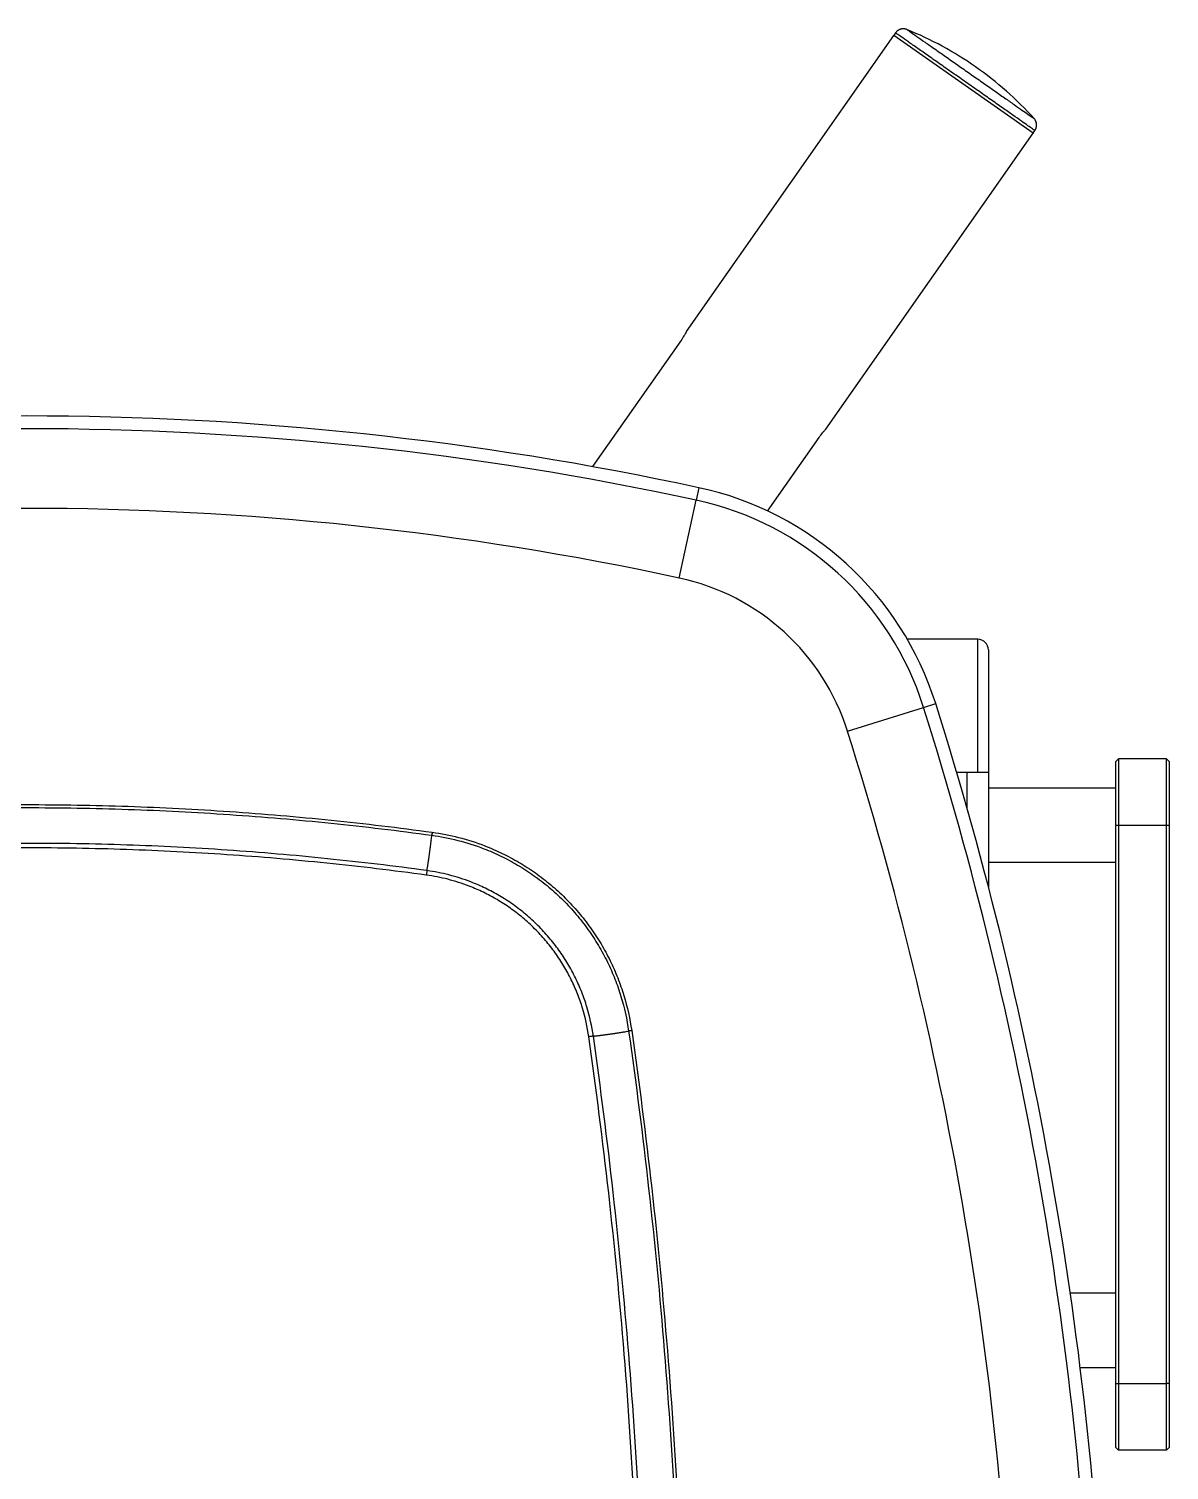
# Model space of a CAD drawing. Extents: x 3485972 to 3601240, y -625657 to -591207.
# Drawn here: x 3498978 to 3499264.5, y -607692.5 to -607330.4 of the extents above; entities that cross this region are included whole.
import ezdxf

# ---------------------------------------------------------------- set-up
doc = ezdxf.new("R2010")
doc.units = 0
doc.header["$LTSCALE"] = 6
doc.header["$MEASUREMENT"] = 0
doc.layers.add('medical equipment', color=171, linetype='CONTINUOUS', lineweight=25)

msp = doc.modelspace()

# ---------------------------------------------------------------- linework, layer by layer
at = {"layer": 'medical equipment'}
for p, q in [((3499143.23, -607406.46), (3499195.33, -607332.05)), ((3499195.78, -607331.41), (3499195.33, -607332.05)), ((3499230.35, -607356.57), (3499195.33, -607332.05)), ((3499198.65, -607330.56), (3499198.56, -607330.52)), ((3499178.25, -607430.98), (3499230.35, -607356.57)), ((3499230.35, -607356.57), (3499230.8, -607355.93)), ((3499230.8, -607355.93), (3499230.85, -607355.84)), ((3499141.83, -607408.74), (3499119.68, -607440.38)), ((3499163.65, -607451.53), (3499176.58, -607433.07)), ((3499146.35, -607445.67), (3499145.67, -607448.8)), ((3499141.45, -607468.36), (3499145.67, -607448.8)), ((3499216.45, -607483.75), (3499198.75, -607483.75)), ((3499216.45, -607517.14), (3499216.45, -607483.75)), ((3499219.12, -607486.42), (3499219.12, -607517.14)), ((3499183.74, -607506.88), (3499202.83, -607500.86)), ((3499202.83, -607500.86), (3499205.88, -607499.89)), ((3499251.85, -607513.8), (3499251.18, -607514.47)), ((3499251.18, -607530.5), (3499251.18, -607514.47)), ((3499263.87, -607513.8), (3499251.85, -607513.8)), ((3499251.85, -607513.8), (3499251.85, -607530.5)), ((3499263.87, -607530.5), (3499263.87, -607513.8)), ((3499264.54, -607514.47), (3499263.87, -607513.8)), ((3499264.54, -607514.47), (3499264.54, -607530.5)), ((3499211.01, -607517.14), (3499211.14, -607517.14)), ((3499211.14, -607517.14), (3499213.78, -607517.14)), ((3499213.78, -607517.14), (3499216.45, -607517.14)), ((3499213.78, -607526.26), (3499213.78, -607517.14)), ((3499216.45, -607517.14), (3499219.12, -607517.14)), ((3499219.12, -607517.14), (3499219.12, -607545.92)), ((3499251.18, -607521.15), (3499219.12, -607521.15)), ((3499251.18, -607670.77), (3499251.18, -607530.5)), ((3499251.85, -607530.5), (3499251.18, -607530.5)), ((3499263.87, -607530.5), (3499251.85, -607530.5)), ((3499251.85, -607530.5), (3499251.85, -607670.77)), ((3499263.87, -607670.77), (3499263.87, -607530.5)), ((3499264.54, -607530.5), (3499263.87, -607530.5)), ((3499264.54, -607530.5), (3499264.54, -607670.77)), ((3499079.28, -607532.99), (3499079.28, -607532.96)), ((3499078.06, -607541.87), (3499078.11, -607541.6)), ((3499251.18, -607539.85), (3499219.12, -607539.85)), ((3499077.89, -607543), (3499077.89, -607542.96)), ((3499128.73, -607582.2), (3499128.76, -607582.2)), ((3499118.72, -607583.61), (3499118.76, -607583.6)), ((3499119.86, -607583.47), (3499120.13, -607583.43)), ((3499251.18, -607648.06), (3499239.69, -607648.06)), ((3499251.18, -607666.76), (3499242.19, -607666.76)), ((3499251.18, -607686.8), (3499251.18, -607670.77)), ((3499251.18, -607670.77), (3499251.85, -607670.77)), ((3499251.85, -607670.77), (3499263.87, -607670.77)), ((3499251.85, -607670.77), (3499251.85, -607687.46)), ((3499263.87, -607687.46), (3499263.87, -607670.77)), ((3499264.54, -607670.77), (3499263.87, -607670.77)), ((3499264.54, -607670.77), (3499264.54, -607686.8)), ((3499251.85, -607687.46), (3499251.18, -607686.8)), ((3499264.54, -607686.8), (3499263.87, -607687.46)), ((3499263.87, -607687.46), (3499251.85, -607687.46))]:
    msp.add_line(p, q, dxfattribs=at)
for centre, radius, start, end in [((3499199.61, -607334.36), 4.83, 139.5936, 142.3383), ((3499197.4, -607332.4), 1.88, 136.2927, 141.7153), ((3499197.57, -607332.54), 2.1, 133.2406, 136.4569), ((3499199.65, -607335.14), 5.43, 129.4984, 130.4946), ((3499197.78, -607332.87), 2.49, 127.2336, 129.6452), ((3499197.56, -607332.51), 2.07, 125.2376, 128.3295), ((3499197.73, -607332.76), 2.37, 122.477, 125.1419), ((3499197.82, -607332.91), 2.55, 119.7281, 122.1898), ((3499197.75, -607332.8), 2.42, 117.0647, 119.6877), ((3499197.74, -607332.76), 2.37, 114.5394, 117.2327), ((3499197.75, -607332.79), 2.41, 111.8105, 114.466), ((3499197.76, -607332.81), 2.43, 109.1836, 111.8227), ((3499197.75, -607332.8), 2.42, 106.4688, 109.1211), ((3499197.75, -607332.8), 2.42, 103.8543, 106.5097), ((3499197.75, -607332.81), 2.42, 101.142, 103.7865), ((3499197.75, -607332.81), 2.43, 98.5387, 101.1752), ((3499197.75, -607332.81), 2.43, 95.8287, 98.4521), ((3499197.75, -607332.81), 2.43, 93.2521, 95.8655), ((3499197.75, -607332.82), 2.43, 90.5727, 93.166), ((3499197.75, -607332.82), 2.43, 88.019, 90.5966), ((3499197.75, -607332.83), 2.44, 85.378, 87.9263), ((3499197.75, -607332.82), 2.44, 82.8556, 85.3896), ((3499197.74, -607332.82), 2.43, 80.273, 82.7853), ((3499197.74, -607332.83), 2.44, 77.7939, 80.2709), ((3499197.73, -607332.87), 2.49, 75.2759, 77.6785), ((3499197.74, -607332.82), 2.43, 72.8619, 75.2921), ((3499197.78, -607332.7), 2.31, 70.346, 72.8697), ((3499166.1, -607411.06), 86.83, 55, 67.9843), ((3499166.1, -607411.06), 86.83, 42.0157, 55), ((3499226.87, -607356), 4.83, 36.6069, 39.3519), ((3499229.29, -607354.3), 1.88, 33.3076, 38.7307), ((3499229.1, -607354.43), 2.1, 30.257, 33.4735), ((3499226.11, -607355.87), 5.43, 26.5163, 27.5127), ((3499228.74, -607354.57), 2.49, 24.2471, 26.6588), ((3499229.14, -607354.43), 2.07, 22.2509, 25.3429), ((3499228.86, -607354.54), 2.37, 19.4901, 22.1551), ((3499228.69, -607354.59), 2.55, 16.7417, 19.2034), ((3499228.81, -607354.55), 2.42, 14.0881, 16.7112), ((3499228.86, -607354.54), 2.37, 11.5481, 14.2414), ((3499228.9, -607354.6), 2.31, 327.3657, 329.8892), ((3499228.8, -607354.54), 2.43, 329.868, 332.298), ((3499228.75, -607354.51), 2.49, 332.2927, 334.6951), ((3499228.79, -607354.53), 2.44, 334.8116, 337.2884), ((3499228.8, -607354.54), 2.43, 337.2847, 339.7969), ((3499228.79, -607354.54), 2.44, 339.8781, 342.412), ((3499228.79, -607354.54), 2.44, 342.3944, 344.9426), ((3499228.8, -607354.54), 2.43, 345.0311, 347.6086), ((3499228.8, -607354.54), 2.43, 347.5856, 350.1788), ((3499228.82, -607354.55), 2.41, 8.8244, 11.4799), ((3499228.8, -607354.55), 2.43, 6.1995, 8.8386), ((3499228.8, -607354.55), 2.43, 350.2603, 352.8736), ((3499228.8, -607354.54), 2.43, 352.849, 355.4723), ((3499228.81, -607354.55), 2.42, 3.4795, 6.1318), ((3499228.8, -607354.55), 2.43, 355.5457, 358.1821), ((3499228.81, -607354.55), 2.42, 0.8741, 3.5295), ((3499228.81, -607354.55), 2.42, 358.1576, 0.8021), ((3498977.34, -608229.15), 801.5, 77.82662, 102.17338), ((3498977.34, -608229.15), 798.3, 77.82662, 102.17338), ((3499129.45, -607524.01), 80.15, 17.5154, 77.8266), ((3498977.34, -608229.15), 778.29, 77.82662, 102.17338), ((3499129.45, -607524.01), 76.95, 17.5154, 77.8266), ((3499129.45, -607524.01), 56.93, 17.5154, 77.8266), ((3499216.45, -607486.42), 2.67, 0, 90), ((3498314.15, -607781.32), 931.88, 2.11034, 17.51538), ((3498314.15, -607781.32), 935.09, 1.90213, 17.51538), ((3498314.15, -607781.32), 911.87, 2.11034, 17.51538), ((3498917.3, -607514.99), 162.98, 352.8495, 352.9586), ((3498885.23, -607510.89), 195.3, 352.9173, 353.0023), ((3498616.82, -607477.91), 465.73, 352.9988, 353.0309), ((3498923.86, -607515.74), 156.38, 353.1378, 353.257), ((3498947.14, -607518.49), 132.93, 353.2584, 353.4688), ((3498746.76, -607495.05), 334.68, 353.3843, 353.4925), ((3499171.35, -607543.33), 92.65, 173.5428, 173.5581), ((3499170.68, -607543.2), 91.97, 173.5905, 173.6059), ((3499172.89, -607543.51), 94.2, 173.4927, 173.5078), ((3499172.38, -607543.4), 93.68, 173.5399, 173.5551), ((3499171.93, -607543.35), 93.23, 173.5567, 173.572), ((3499174.93, -607543.71), 96.25, 173.4572, 173.4721), ((3499174.42, -607543.64), 95.73, 173.4736, 173.4886), ((3499173.98, -607543.59), 95.29, 173.4935, 173.5086), ((3499173.4, -607543.52), 94.7, 173.5066, 173.5217), ((3499176.49, -607543.89), 97.82, 173.4083, 173.4231), ((3499175.9, -607543.83), 97.23, 173.4211, 173.4359), ((3499175.41, -607543.76), 96.74, 173.4408, 173.4557), ((3499178.96, -607544.21), 100.31, 173.3338, 173.3484), ((3499177.91, -607544.02), 99.25, 173.3831, 173.3978), ((3499177.2, -607543.99), 98.54, 173.3726, 173.3874), ((3499176.89, -607543.95), 98.22, 173.3887, 173.4035), ((3499180.24, -607544.34), 101.6, 173.2987, 173.3131), ((3499177.32, -607543.99), 98.66, 173.3159, 173.3308), ((3499178.72, -607544.12), 100.06, 173.3546, 173.3693), ((3499165.45, -607542.57), 86.7, 173.2662, 173.2838), ((3499179.11, -607544.21), 100.46, 173.2707, 173.2855), ((3499187.3, -607545.13), 108.71, 173.3045, 173.3179), ((3499159.33, -607541.86), 80.55, 173.1777, 173.2097), ((3499168.02, -607542.87), 89.29, 173.2209, 173.2396), ((3499362.96, -607565.95), 285.59, 173.2464, 173.2509), ((3499186.31, -607545.02), 107.7, 173.2638, 173.2771), ((3499295.03, -607558.04), 217.2, 173.1762, 173.1918), ((3498881.08, -607510.44), 199.48, 351.7765, 351.8655), ((3498878.8, -607510.09), 201.78, 351.8605, 351.9489), ((3498877.18, -607509.88), 203.42, 351.9545, 352.0424), ((3498876.11, -607509.72), 204.5, 352.0373, 352.125), ((3498875.87, -607509.7), 204.74, 352.1296, 352.2173), ((3498875.33, -607509.62), 205.28, 352.2149, 352.3023), ((3498874.7, -607509.55), 205.92, 352.3059, 352.3929), ((3498877.1, -607509.86), 203.5, 352.3924, 352.4802), ((3498881.97, -607510.51), 198.59, 352.4811, 352.5709), ((3498879.43, -607510.17), 201.15, 352.5673, 352.6551), ((3498869.86, -607508.94), 210.8, 352.6578, 352.7406), ((3498888.36, -607511.34), 192.15, 352.7522, 352.8436), ((3499186.29, -607559.32), 109.63, 171.0951, 171.1149), ((3499182.12, -607558.64), 105.4, 171.0666, 171.0871), ((3499184.8, -607559.07), 108.11, 171.0825, 171.1025), ((3499184.04, -607558.93), 107.34, 171.0533, 171.0734), ((3499180.55, -607558.39), 103.81, 171.0075, 171.0283), ((3499190.07, -607559.92), 113.45, 171.0148, 171.0336), ((3499185.24, -607559.11), 108.55, 170.9781, 170.9972), ((3499165.43, -607556), 88.5, 170.9798, 171.0047), ((3499165.33, -607555.99), 88.41, 170.9028, 170.9297), ((3499356.06, -607586.31), 281.53, 170.9556, 170.9622), ((3499155.11, -607554.33), 78.05, 170.8721, 170.9188), ((3499281.83, -607574.66), 206.39, 170.8575, 170.8806), ((3498922.53, -607516.78), 157.54, 350.9341, 351.0359), ((3498913.63, -607515.37), 166.55, 351.036, 351.1339), ((3498906.6, -607514.26), 173.67, 351.1298, 351.2252), ((3498903.01, -607513.71), 177.31, 351.227, 351.3216), ((3498898.62, -607513.03), 181.75, 351.3184, 351.4118), ((3498894.19, -607512.37), 186.22, 351.4127, 351.505), ((3498889.96, -607511.73), 190.5, 351.5024, 351.5935), ((3498886.73, -607511.25), 193.77, 351.5952, 351.6856), ((3498883.56, -607510.79), 196.98, 351.6845, 351.774), ((3499194.95, -607560.58), 118.37, 171.4211, 171.4401), ((3499194.3, -607560.56), 117.72, 171.3649, 171.3839), ((3499193.2, -607560.37), 116.62, 171.3354, 171.3545), ((3499193.68, -607560.42), 117.1, 171.3666, 171.3857), ((3499192.02, -607560.19), 115.41, 171.2997, 171.3189), ((3499192.6, -607560.24), 116, 171.337, 171.3562), ((3499191.4, -607560.09), 114.79, 171.2817, 171.3011), ((3499190.19, -607559.9), 113.57, 171.2456, 171.2651), ((3499190.82, -607560), 114.2, 171.2637, 171.2831), ((3499188.93, -607559.7), 112.29, 171.2062, 171.2258), ((3499189.58, -607559.8), 112.95, 171.2274, 171.247), ((3499187.63, -607559.5), 110.97, 171.1663, 171.1861), ((3499188.34, -607559.62), 111.7, 171.1848, 171.2044), ((3499186.79, -607559.38), 110.12, 171.1447, 171.1646), ((3499186.33, -607559.28), 109.65, 171.1399, 171.1597), ((3499143.76, -607672.01), 91.06, 99.4699, 99.4854), ((3499143.92, -607672.77), 91.83, 99.4699, 99.4853), ((3499143.95, -607673.29), 92.35, 99.4242, 99.4395), ((3499144.07, -607673.73), 92.8, 99.4344, 99.4497), ((3499144.14, -607674.27), 93.35, 99.4092, 99.4245), ((3499144.22, -607674.77), 93.85, 99.3892, 99.4044), ((3499144.34, -607675.28), 94.38, 99.3994, 99.4146), ((3499144.36, -607675.76), 94.86, 99.3493, 99.3644), ((3499144.49, -607676.27), 95.38, 99.3596, 99.3747), ((3499144.56, -607676.74), 95.85, 99.3398, 99.3549), ((3499144.64, -607677.26), 96.38, 99.3201, 99.3351), ((3499144.72, -607677.74), 96.87, 99.3054, 99.3204), ((3499144.78, -607678.23), 97.36, 99.281, 99.2959), ((3499144.82, -607678.54), 97.67, 99.2615, 99.2764), ((3499144.99, -607679.23), 98.38, 99.2767, 99.2915), ((3499145.1, -607680.2), 99.36, 99.2374, 99.2521), ((3499145.09, -607680.01), 99.17, 99.2332, 99.248), ((3499144.84, -607678.63), 97.77, 99.2043, 99.2193), ((3499145.38, -607681.55), 100.74, 99.2237, 99.2383), ((3499146.43, -607688.45), 107.71, 99.1738, 99.1873), ((3499145.19, -607680.44), 99.61, 99.1878, 99.2027), ((3499142.94, -607666.94), 85.92, 99.1315, 99.1492), ((3499146.34, -607687.5), 106.76, 99.1683, 99.1817), ((3499174.33, -607861.55), 283.05, 99.1428, 99.1474), ((3499143.37, -607669.46), 88.47, 99.0985, 99.1174), ((3499142.02, -607660.95), 79.86, 99.0741, 99.1064), ((3499163.45, -607794.7), 215.32, 99.0747, 99.0904), ((3499133.92, -607701.93), 119.3, 97.2804, 97.2993), ((3499133.86, -607701.3), 118.66, 97.2734, 97.2923), ((3499133.73, -607700.75), 118.1, 97.225, 97.2439), ((3499133.73, -607700.17), 117.53, 97.2398, 97.2588), ((3499133.6, -607699.6), 116.94, 97.1936, 97.2127), ((3499133.55, -607698.99), 116.33, 97.1889, 97.208), ((3499133.46, -607698.4), 115.74, 97.162, 97.1812), ((3499133.42, -607697.8), 115.14, 97.1572, 97.1764), ((3499133.28, -607697.15), 114.48, 97.1129, 97.1322), ((3499133.23, -607696.52), 113.85, 97.1079, 97.1273), ((3499133.15, -607695.86), 113.17, 97.0856, 97.1051), ((3499133.1, -607695.29), 112.61, 97.0806, 97.1001), ((3499132.96, -607694.56), 111.86, 97.0358, 97.0553), ((3499132.89, -607693.7), 111, 97.033, 97.0527), ((3499132.83, -607693.26), 110.56, 97.0103, 97.03), ((3499132.82, -607693.22), 110.52, 96.99, 97.0097), ((3499132.62, -607691.66), 108.94, 96.9621, 96.982), ((3499132.31, -607689.01), 106.28, 96.9491, 96.9695), ((3499132.55, -607690.91), 108.19, 96.9331, 96.953), ((3499133.29, -607697.06), 114.38, 96.9118, 96.9304), ((3499132.1, -607687.39), 104.64, 96.8832, 96.9039), ((3499130.27, -607672.08), 89.23, 96.866, 96.8907), ((3499132.67, -607692.1), 109.39, 96.8418, 96.8606), ((3499153.54, -607865.29), 283.83, 96.8535, 96.8601), ((3499130.26, -607671.98), 89.12, 96.8009, 96.8276), ((3499129.02, -607661.61), 78.68, 96.7499, 96.7962), ((3499144.28, -607790.07), 208.04, 96.7414, 96.7643), ((3499101.43, -607426.96), 157.59, 276.8157, 276.9174), ((3499100.34, -607418.02), 166.6, 276.9193, 277.0172), ((3499099.49, -607410.93), 173.73, 277.009, 277.1043), ((3499099.03, -607407.34), 177.36, 277.1088, 277.2034), ((3499098.48, -607402.93), 181.8, 277.2019, 277.2953), ((3499097.91, -607398.48), 186.28, 277.2941, 277.3863), ((3499097.37, -607394.24), 190.56, 277.3835, 277.4746), ((3499096.93, -607391), 193.83, 277.48, 277.5703), ((3499096.53, -607387.82), 197.04, 277.5632, 277.6527), ((3499096.18, -607385.34), 199.54, 277.6579, 277.7469), ((3499095.88, -607383.05), 201.84, 277.743, 277.8314), ((3499095.64, -607381.43), 203.48, 277.8363, 277.9242), ((3499095.51, -607380.36), 204.56, 277.9193, 278.007), ((3499095.46, -607380.12), 204.81, 278.0117, 278.0994), ((3499095.4, -607379.59), 205.34, 278.095, 278.1824), ((3499095.29, -607378.95), 205.99, 278.1877, 278.2747), ((3499095.64, -607381.35), 203.57, 278.2724, 278.3603), ((3499096.35, -607386.22), 198.64, 278.3632, 278.4529), ((3499095.98, -607383.68), 201.21, 278.4498, 278.5376), ((3499094.55, -607374.12), 210.87, 278.5375, 278.6202), ((3499097.3, -607392.59), 192.2, 278.6333, 278.7247), ((3499101.71, -607421.43), 163.03, 278.7301, 278.8391), ((3499096.88, -607389.46), 195.36, 278.8002, 278.8852), ((3499055.15, -607122.17), 465.89, 278.8781, 278.9102), ((3499102.77, -607427.95), 156.42, 279.0233, 279.1425), ((3499106.51, -607451.1), 132.97, 279.1381, 279.3485), ((3499074.2, -607251.89), 334.78, 279.2662, 279.3744)]:
    msp.add_arc(centre, radius, start, end, dxfattribs=at)
for points, knots in [([(3499230.8, -607355.93), (3499230.8, -607355.93), (3499230.74, -607355.89), (3499230.29, -607355.57), (3499229.16, -607354.78), (3499227.49, -607353.61), (3499225.32, -607352.09), (3499222.69, -607350.25), (3499219.69, -607348.15), (3499216.47, -607345.89), (3499213.09, -607343.53), (3499209.69, -607341.15), (3499206.39, -607338.84), (3499203.36, -607336.72), (3499200.65, -607334.82), (3499198.4, -607333.24), (3499196.81, -607332.13), (3499195.95, -607331.53), (3499195.78, -607331.41), (3499195.78, -607331.41)], [11.215176, 11.215176, 11.215176, 11.215176, 11.674504, 12.757694, 13.840884, 14.924073, 16.007263, 17.126728, 18.246193, 19.365657, 20.485122, 21.637017, 22.788913, 23.940808, 25.092703, 26.326213, 27.559722, 28.656569, 29.64509, 29.64509, 29.64509, 29.64509]), ([(3499198.65, -607330.56), (3499198.65, -607330.56), (3499198.81, -607330.67), (3499199.59, -607331.22), (3499201.04, -607332.23), (3499203.09, -607333.67), (3499205.57, -607335.4), (3499208.34, -607337.34), (3499211.35, -607339.45), (3499214.45, -607341.62), (3499217.53, -607343.78), (3499220.48, -607345.84), (3499223.21, -607347.76), (3499225.61, -607349.44), (3499227.6, -607350.83), (3499229.12, -607351.89), (3499230.15, -607352.62), (3499230.56, -607352.9), (3499230.61, -607352.94), (3499230.61, -607352.94)], [11.211812, 11.211812, 11.211812, 11.211812, 12.200334, 13.297181, 14.53069, 15.764199, 16.916094, 18.06799, 19.219885, 20.371781, 21.491245, 22.61071, 23.730175, 24.84964, 25.932829, 27.016019, 28.099209, 29.182398, 29.641727, 29.641727, 29.641727, 29.641727]), ([(3499143.23, -607406.46), (3499143.23, -607406.46), (3499143.12, -607406.7), (3499142.6, -607407.58), (3499142.14, -607408.3), (3499141.83, -607408.74)], [0, 0, 0, 0, 0.001153921, 0.001978563, 0.003132493, 0.003132493, 0.003132493, 0.003132493]), ([(3499176.58, -607433.07), (3499176.88, -607432.63), (3499177.41, -607431.96), (3499178.06, -607431.16), (3499178.25, -607430.98), (3499178.25, -607430.98)], [0, 0, 0, 0, 0.001153919, 0.001978561, 0.003132493, 0.003132493, 0.003132493, 0.003132493]), ([(3498875.31, -607532.23), (3498883.74, -607531.08), (3498892.2, -607530.07), (3498909.14, -607528.33), (3498917.64, -607527.61), (3498934.66, -607526.45), (3498943.19, -607526.01), (3498960.26, -607525.43), (3498968.8, -607525.29), (3498985.88, -607525.29), (3498994.42, -607525.43), (3499011.49, -607526.01), (3499020.01, -607526.45), (3499037.04, -607527.61), (3499045.53, -607528.33), (3499062.48, -607530.07), (3499070.93, -607531.08), (3499079.37, -607532.23)], [0, 0, 0, 0, 0.124748, 0.124748, 0.249711, 0.249711, 0.374819, 0.374819, 0.5, 0.5, 0.625181, 0.625181, 0.750289, 0.750289, 0.875252, 0.875252, 1, 1, 1, 1]), ([(3498875.43, -607532.98), (3498883.85, -607531.83), (3498892.3, -607530.82), (3498909.23, -607529.09), (3498917.72, -607528.37), (3498934.72, -607527.21), (3498943.24, -607526.77), (3498960.29, -607526.19), (3498968.82, -607526.05), (3498985.89, -607526.05), (3498994.42, -607526.19), (3499011.47, -607526.77), (3499019.98, -607527.21), (3499036.99, -607528.37), (3499045.48, -607529.09), (3499062.41, -607530.82), (3499070.85, -607531.83), (3499079.28, -607532.99)], [0, 0, 0, 0, 0.124748, 0.124748, 0.249711, 0.249711, 0.374819, 0.374819, 0.5, 0.5, 0.625181, 0.625181, 0.750289, 0.750289, 0.875252, 0.875252, 1, 1, 1, 1]), ([(3499078.06, -607541.87), (3499069.74, -607540.73), (3499061.4, -607539.74), (3499044.67, -607538.02), (3499036.28, -607537.31), (3499019.48, -607536.16), (3499011.06, -607535.73), (3498994.21, -607535.16), (3498985.79, -607535.02), (3498968.92, -607535.02), (3498960.49, -607535.16), (3498943.65, -607535.73), (3498935.23, -607536.16), (3498918.43, -607537.31), (3498910.04, -607538.02), (3498893.31, -607539.73), (3498884.97, -607540.73), (3498876.64, -607541.87)], [0, 0, 0, 0, 0.124748, 0.124748, 0.249711, 0.249711, 0.374819, 0.374819, 0.5, 0.5, 0.625181, 0.625181, 0.750289, 0.750289, 0.875252, 0.875252, 1, 1, 1, 1]), ([(3499079.28, -607532.99), (3499081.48, -607533.29), (3499083.66, -607533.71), (3499088.03, -607534.84), (3499090.22, -607535.54), (3499093.81, -607536.93), (3499095.24, -607537.55), (3499098.07, -607538.92), (3499099.47, -607539.67), (3499102.21, -607541.29), (3499103.55, -607542.16), (3499106.17, -607544.01), (3499107.45, -607545), (3499109.92, -607547.07), (3499111.11, -607548.17), (3499113.4, -607550.45), (3499114.5, -607551.63), (3499116.59, -607554.09), (3499117.58, -607555.36), (3499119.44, -607557.97), (3499120.32, -607559.31), (3499121.95, -607562.05), (3499122.7, -607563.44), (3499124.09, -607566.26), (3499124.72, -607567.69), (3499125.85, -607570.57), (3499126.36, -607572.02), (3499127.67, -607576.34), (3499128.32, -607579.25), (3499128.73, -607582.2)], [0, 0, 0, 0, 0.088936, 0.088936, 0.180746, 0.180746, 0.243289, 0.243289, 0.306691, 0.306691, 0.370754, 0.370754, 0.435264, 0.435264, 0.5, 0.5, 0.564736, 0.564736, 0.629246, 0.629246, 0.693309, 0.693309, 0.756711, 0.756711, 0.819254, 0.819254, 0.880756, 0.880756, 1, 1, 1, 1]), ([(3499079.37, -607532.23), (3499081.6, -607532.53), (3499083.81, -607532.97), (3499088.23, -607534.1), (3499090.45, -607534.81), (3499094.09, -607536.22), (3499095.54, -607536.85), (3499098.41, -607538.24), (3499099.82, -607539), (3499102.6, -607540.64), (3499103.96, -607541.52), (3499106.62, -607543.39), (3499107.91, -607544.39), (3499110.41, -607546.49), (3499111.62, -607547.6), (3499113.94, -607549.91), (3499115.05, -607551.11), (3499117.17, -607553.6), (3499118.17, -607554.89), (3499120.07, -607557.54), (3499120.95, -607558.89), (3499122.61, -607561.66), (3499123.37, -607563.07), (3499124.77, -607565.93), (3499125.41, -607567.38), (3499126.56, -607570.3), (3499127.07, -607571.77), (3499128.41, -607576.14), (3499129.06, -607579.09), (3499129.49, -607582.08)], [0, 0, 0, 0, 0.088936, 0.088936, 0.180746, 0.180746, 0.243289, 0.243289, 0.306691, 0.306691, 0.370754, 0.370754, 0.435264, 0.435264, 0.5, 0.5, 0.564736, 0.564736, 0.629246, 0.629246, 0.693309, 0.693309, 0.756711, 0.756711, 0.819254, 0.819254, 0.880756, 0.880756, 1, 1, 1, 1]), ([(3499077.89, -607543), (3499069.58, -607541.86), (3499061.25, -607540.87), (3499044.54, -607539.16), (3499036.17, -607538.44), (3499019.39, -607537.3), (3499010.99, -607536.87), (3498994.17, -607536.3), (3498985.75, -607536.16), (3498968.91, -607536.16), (3498960.5, -607536.3), (3498943.68, -607536.87), (3498935.27, -607537.3), (3498918.5, -607538.44), (3498910.12, -607539.16), (3498893.42, -607540.87), (3498885.09, -607541.86), (3498876.78, -607543)], [0, 0, 0, 0, 0.124748, 0.124748, 0.249711, 0.249711, 0.374819, 0.374819, 0.5, 0.5, 0.625181, 0.625181, 0.750289, 0.750289, 0.875252, 0.875252, 1, 1, 1, 1]), ([(3499119.86, -607583.47), (3499119.5, -607580.97), (3499118.96, -607578.51), (3499117.85, -607574.86), (3499117.42, -607573.64), (3499116.46, -607571.2), (3499115.93, -607569.99), (3499114.76, -607567.61), (3499114.12, -607566.43), (3499112.75, -607564.12), (3499112.01, -607562.99), (3499110.43, -607560.78), (3499109.59, -607559.71), (3499107.83, -607557.63), (3499106.9, -607556.63), (3499104.96, -607554.7), (3499103.95, -607553.78), (3499101.87, -607552.02), (3499100.79, -607551.19), (3499098.58, -607549.62), (3499097.44, -607548.89), (3499095.12, -607547.52), (3499093.94, -607546.89), (3499091.55, -607545.73), (3499090.34, -607545.21), (3499087.31, -607544.03), (3499085.46, -607543.44), (3499081.77, -607542.49), (3499079.92, -607542.13), (3499078.06, -607541.87)], [0, 0, 0, 0, 0.119244, 0.119244, 0.180746, 0.180746, 0.243289, 0.243289, 0.306691, 0.306691, 0.370754, 0.370754, 0.435264, 0.435264, 0.5, 0.5, 0.564736, 0.564736, 0.629246, 0.629246, 0.693309, 0.693309, 0.756711, 0.756711, 0.819254, 0.819254, 0.911064, 0.911064, 1, 1, 1, 1]), ([(3499118.72, -607583.61), (3499118.38, -607581.17), (3499117.84, -607578.77), (3499116.76, -607575.21), (3499116.34, -607574.01), (3499115.4, -607571.63), (3499114.88, -607570.45), (3499113.74, -607568.12), (3499113.12, -607566.97), (3499111.77, -607564.72), (3499111.05, -607563.61), (3499109.51, -607561.46), (3499108.69, -607560.41), (3499106.96, -607558.38), (3499106.06, -607557.4), (3499104.17, -607555.52), (3499103.18, -607554.62), (3499101.14, -607552.9), (3499100.09, -607552.09), (3499097.93, -607550.56), (3499096.82, -607549.84), (3499094.55, -607548.51), (3499093.4, -607547.89), (3499091.06, -607546.76), (3499089.88, -607546.25), (3499086.92, -607545.1), (3499085.11, -607544.52), (3499081.51, -607543.6), (3499079.7, -607543.25), (3499077.89, -607543)], [0, 0, 0, 0, 0.119244, 0.119244, 0.180746, 0.180746, 0.243289, 0.243289, 0.306691, 0.306691, 0.370754, 0.370754, 0.435264, 0.435264, 0.5, 0.5, 0.564736, 0.564736, 0.629246, 0.629246, 0.693309, 0.693309, 0.756711, 0.756711, 0.819254, 0.819254, 0.911064, 0.911064, 1, 1, 1, 1]), ([(3499129.49, -607582.08), (3499131.36, -607595.25), (3499133.04, -607608.44), (3499136.04, -607635.24), (3499137.35, -607648.84), (3499139.59, -607676.44), (3499140.51, -607690.44), (3499141.92, -607718.84), (3499142.4, -607733.24), (3499142.65, -607747.65)], [0, 0, 0, 0, 0.240077, 0.240077, 0.48667, 0.48667, 0.73993, 0.73993, 1, 1, 1, 1]), ([(3499131.78, -607747.74), (3499131.53, -607733.48), (3499131.05, -607719.23), (3499129.66, -607691.09), (3499128.75, -607677.2), (3499126.52, -607649.82), (3499125.22, -607636.33), (3499122.24, -607609.75), (3499120.58, -607596.67), (3499118.72, -607583.61)], [0.0005783, 0.0005783, 0.0005783, 0.0005783, 0.2600699, 0.2600699, 0.5133296, 0.5133296, 0.7599233, 0.7599233, 1, 1, 1, 1]), ([(3499132.92, -607747.84), (3499132.67, -607733.53), (3499132.2, -607719.24), (3499130.8, -607691.04), (3499129.89, -607677.14), (3499127.66, -607649.74), (3499126.36, -607636.24), (3499123.38, -607609.64), (3499121.71, -607596.54), (3499119.86, -607583.47)], [0, 0, 0, 0, 0.26007, 0.26007, 0.51333, 0.51333, 0.759923, 0.759923, 1, 1, 1, 1]), ([(3499128.73, -607582.2), (3499130.61, -607595.36), (3499132.28, -607608.55), (3499135.28, -607635.33), (3499136.59, -607648.92), (3499138.83, -607676.51), (3499139.75, -607690.5), (3499141.16, -607718.89), (3499141.64, -607733.28), (3499141.89, -607747.68)], [0, 0, 0, 0, 0.240077, 0.240077, 0.48667, 0.48667, 0.73993, 0.73993, 1, 1, 1, 1])]:
    msp.add_open_spline(points, degree=3, knots=knots, dxfattribs=at)

doc.saveas('drawing.dxf')
